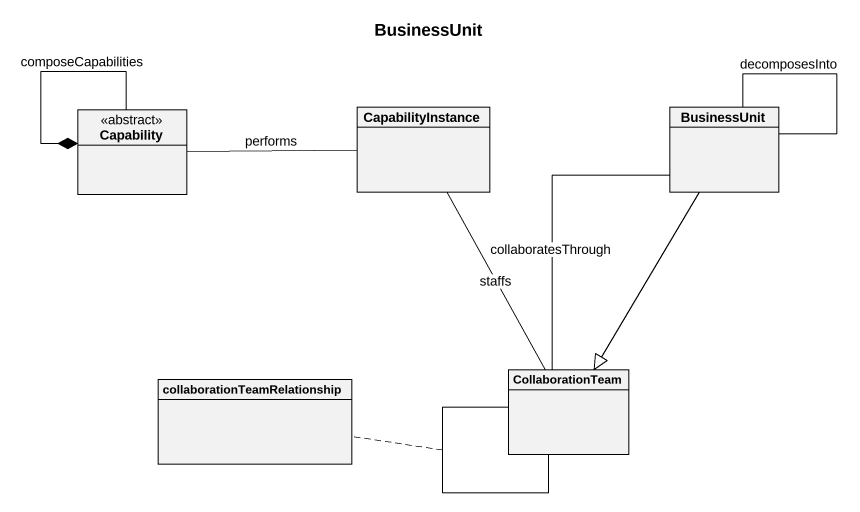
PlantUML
@startuml
title BusinessUnit
hide circle
hide empty members
class Capability <<abstract>>
class CapabilityInstance
class BusinessUnit
class "collaborationTeamRelationship" as collaborationTeamRelationshi
class CollaborationTeam
Capability --* Capability : composeCapabilities
CapabilityInstance -left- Capability : performs
CapabilityInstance -- CollaborationTeam : staffs
BusinessUnit -- BusinessUnit : decomposesInto
BusinessUnit --|> CollaborationTeam
BusinessUnit -- CollaborationTeam : collaboratesThrough
CollaborationTeam -- CollaborationTeam
(CollaborationTeam, CollaborationTeam) .. collaborationTeamRelationshi
@enduml
